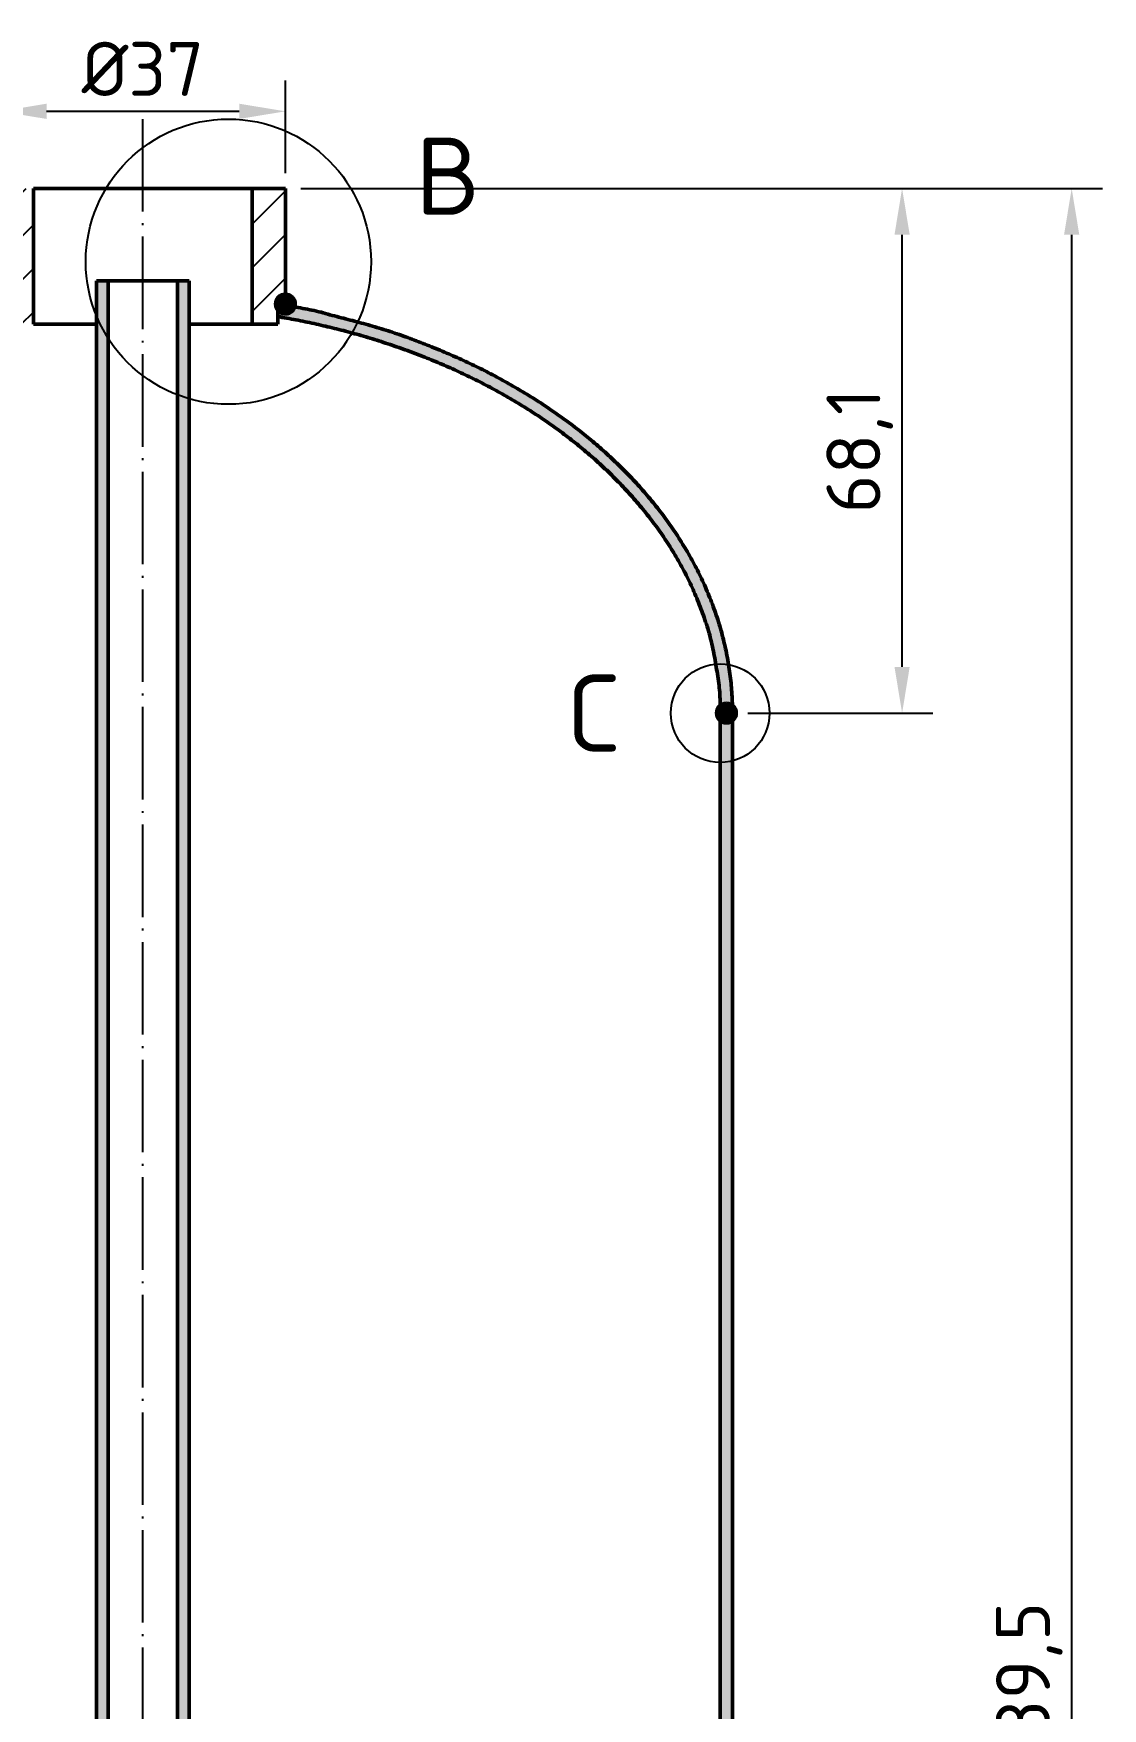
# Model space of a CAD drawing. Header units: millimetres. Extents: x 0 to 594, y 0 to 420.
# Drawn here: x 81.4 to 150.7, y 205.8 to 314.4 of the extents above; entities that cross this region are included whole.
import ezdxf
from ezdxf.enums import TextEntityAlignment as Align

# ---------------------------------------------------------------- set-up
doc = ezdxf.new("R2010")
doc.units = ezdxf.units.MM
doc.linetypes.add('ISO04-TRAZO-PUNTO', pattern=[7.625, 6, -0.75, 0.125, -0.75])
for name, color, linetype, lineweight in [('01-VISIBLE', 7, 'CONTINUOUS', 50), ('03-EJE', 1, 'ISO04-TRAZO-PUNTO', 25), ('04-COTA', 3, 'CONTINUOUS', 25), ('05-RAYADO', 8, 'CONTINUOUS', 25), ('06-TEXTO', 7, 'CONTINUOUS', 25), ('08-FINA', 5, 'CONTINUOUS', 25)]:
    doc.layers.add(name, color=color, linetype=linetype, lineweight=lineweight)
doc.styles.add('ISO3098', font='isocpeur.ttf')
doc.dimstyles.new('FLAMA-ISO', dxfattribs={"dimtxt": 3.5, "dimasz": 3, "dimexe": 2, "dimexo": 1, "dimgap": 1, "dimtad": 1, "dimdec": 1, "dimtxsty": 'ISO3098', "dimcen": 2.5, "dimclrd": 3, "dimclre": 3, "dimclrt": 3, "dimazin": 3, "dimtfac": 1, "dimtmove": 0, "dimatfit": 3, "dimlwd": 25, "dimlwe": 25})

msp = doc.modelspace()

# ---------------------------------------------------------------- hatches: boundary and pattern name
at = {"layer": '05-RAYADO'}
h = msp.add_hatch(dxfattribs=at)
h.set_pattern_fill('ANSI31', scale=0.62992)
h.paths.add_polyline_path([(81.396, 295.565), (79.735, 295.565), (79.735, 296.875), (79.24, 296.875), (79.24, 304.375), (81.396, 304.375)])
h = msp.add_hatch(dxfattribs=at)
h.set_pattern_fill('ANSI31', scale=0.62992)
h.paths.add_polyline_path([(97.74, 296.875), (97.245, 296.875), (97.245, 295.565), (95.584, 295.565), (95.584, 304.375), (97.74, 304.375)])
h = msp.add_hatch(color=7, dxfattribs=at)
h.dxf.hatch_style = 1
h.paths.add_polyline_path([(86.24, 122.175), (85.49, 122.175), (85.49, 298.375), (86.24, 298.375)])
h = msp.add_hatch(color=7, dxfattribs=at)
h.dxf.hatch_style = 1
h.paths.add_polyline_path([(90.74, 298.375), (91.49, 298.375), (91.49, 122.175), (90.74, 122.175)])
h = msp.add_hatch(color=7, dxfattribs=at)
h.dxf.hatch_style = 1
h.paths.add_polyline_path([(98.38, 296.875), (98.372, 296.775), (98.349, 296.677), (98.31, 296.584), (98.258, 296.499), (98.193, 296.422), (98.116, 296.357), (98.031, 296.305), (97.938, 296.266), (97.84, 296.243), (97.74, 296.235), (97.64, 296.243), (97.542, 296.266), (97.449, 296.305), (97.364, 296.357), (97.287, 296.422), (97.222, 296.499), (97.17, 296.584), (97.131, 296.677), (97.108, 296.775), (97.1, 296.875), (97.108, 296.975), (97.131, 297.073), (97.17, 297.166), (97.222, 297.251), (97.287, 297.328), (97.364, 297.393), (97.449, 297.445), (97.542, 297.484), (97.64, 297.507), (97.74, 297.515), (97.84, 297.507), (97.938, 297.484), (98.031, 297.445), (98.116, 297.393), (98.193, 297.328), (98.258, 297.251), (98.31, 297.166), (98.349, 297.073), (98.372, 296.975)])
h = msp.add_hatch(color=7, dxfattribs=at)
h.dxf.hatch_style = 1
h.paths.add_polyline_path([(97.24, 296.875), (97.346, 296.857), (97.452, 296.839), (97.558, 296.822), (97.664, 296.804), (97.77, 296.786), (97.876, 296.768), (97.982, 296.75), (98.088, 296.732), (98.194, 296.713), (98.3, 296.695), (98.406, 296.677), (98.512, 296.658), (98.618, 296.639), (98.724, 296.621), (98.83, 296.602), (98.936, 296.583), (99.041, 296.563), (99.147, 296.543), (99.253, 296.523), (99.358, 296.503), (99.464, 296.482), (99.569, 296.459), (99.674, 296.436), (99.779, 296.412), (99.883, 296.385), (99.987, 296.357), (100.09, 296.327), (100.194, 296.298), (100.297, 296.268), (100.401, 296.24), (100.505, 296.212), (100.608, 296.184), (100.713, 296.157), (100.817, 296.13), (100.921, 296.103), (101.025, 296.076), (101.129, 296.049), (101.233, 296.022), (101.337, 295.996), (101.442, 295.969), (101.546, 295.942), (101.65, 295.915), (101.754, 295.888), (101.858, 295.861), (101.962, 295.834), (102.066, 295.807), (102.17, 295.78), (102.274, 295.752), (102.378, 295.725), (102.482, 295.697), (102.586, 295.669), (102.69, 295.641), (102.794, 295.613), (102.897, 295.585), (103.001, 295.556), (103.105, 295.527), (103.208, 295.498), (103.312, 295.468), (103.415, 295.439), (103.518, 295.409), (103.621, 295.378), (103.724, 295.348), (103.827, 295.317), (103.93, 295.285), (104.033, 295.253), (104.136, 295.221), (104.238, 295.189), (104.341, 295.156), (104.443, 295.123), (104.545, 295.09), (104.647, 295.056), (104.749, 295.022), (104.851, 294.988), (104.953, 294.953), (105.055, 294.918), (105.156, 294.882), (105.258, 294.847), (105.359, 294.811), (105.46, 294.774), (105.561, 294.738), (105.662, 294.701), (105.763, 294.664), (105.864, 294.627), (105.965, 294.589), (106.066, 294.552), (106.166, 294.514), (106.267, 294.475), (106.368, 294.437), (106.468, 294.399), (106.568, 294.36), (106.669, 294.321), (106.769, 294.282), (106.869, 294.243), (106.969, 294.204), (107.069, 294.164), (107.169, 294.124), (107.269, 294.084), (107.368, 294.044), (107.468, 294.003), (107.568, 293.963), (107.667, 293.922), (107.767, 293.881), (107.866, 293.84), (107.965, 293.798), (108.064, 293.757), (108.163, 293.715), (108.262, 293.672), (108.361, 293.63), (108.46, 293.587), (108.558, 293.545), (108.657, 293.501), (108.755, 293.458), (108.854, 293.414), (108.952, 293.371), (109.05, 293.326), (109.148, 293.282), (109.246, 293.237), (109.343, 293.192), (109.441, 293.147), (109.538, 293.102), (109.636, 293.056), (109.733, 293.01), (109.83, 292.964), (109.927, 292.917), (110.024, 292.87), (110.121, 292.823), (110.217, 292.776), (110.314, 292.728), (110.41, 292.68), (110.506, 292.632), (110.602, 292.584), (110.698, 292.535), (110.794, 292.486), (110.889, 292.437), (110.985, 292.388), (111.08, 292.338), (111.176, 292.288), (111.271, 292.238), (111.366, 292.187), (111.461, 292.137), (111.555, 292.086), (111.65, 292.035), (111.744, 291.983), (111.839, 291.932), (111.933, 291.88), (112.027, 291.827), (112.121, 291.775), (112.215, 291.722), (112.308, 291.669), (112.402, 291.616), (112.495, 291.563), (112.588, 291.509), (112.681, 291.455), (112.774, 291.401), (112.867, 291.346), (112.959, 291.292), (113.052, 291.237), (113.144, 291.182), (113.236, 291.126), (113.328, 291.07), (113.42, 291.014), (113.512, 290.958), (113.603, 290.902), (113.695, 290.845), (113.786, 290.788), (113.877, 290.73), (113.968, 290.673), (114.058, 290.615), (114.149, 290.557), (114.239, 290.498), (114.329, 290.44), (114.419, 290.381), (114.509, 290.322), (114.599, 290.262), (114.688, 290.203), (114.777, 290.143), (114.866, 290.082), (114.955, 290.022), (115.044, 289.961), (115.133, 289.9), (115.221, 289.839), (115.309, 289.777), (115.397, 289.715), (115.485, 289.653), (115.573, 289.591), (115.66, 289.528), (115.747, 289.465), (115.834, 289.402), (115.921, 289.339), (116.008, 289.275), (116.094, 289.211), (116.18, 289.147), (116.266, 289.082), (116.352, 289.017), (116.438, 288.952), (116.523, 288.887), (116.608, 288.821), (116.693, 288.755), (116.778, 288.689), (116.863, 288.623), (116.947, 288.556), (117.031, 288.489), (117.115, 288.422), (117.199, 288.354), (117.282, 288.287), (117.366, 288.219), (117.449, 288.15), (117.532, 288.082), (117.614, 288.013), (117.697, 287.944), (117.779, 287.874), (117.861, 287.804), (117.942, 287.734), (118.024, 287.664), (118.105, 287.594), (118.186, 287.523), (118.267, 287.452), (118.347, 287.38), (118.427, 287.309), (118.507, 287.237), (118.587, 287.165), (118.666, 287.092), (118.746, 287.02), (118.825, 286.947), (118.903, 286.873), (118.982, 286.8), (119.06, 286.726), (119.138, 286.652), (119.216, 286.578), (119.293, 286.503), (119.37, 286.428), (119.447, 286.353), (119.524, 286.277), (119.6, 286.201), (119.676, 286.125), (119.752, 286.049), (119.827, 285.973), (119.903, 285.896), (119.978, 285.819), (120.052, 285.741), (120.127, 285.663), (120.201, 285.586), (120.275, 285.507), (120.348, 285.429), (120.421, 285.35), (120.494, 285.271), (120.567, 285.192), (120.639, 285.112), (120.711, 285.032), (120.783, 284.952), (120.854, 284.872), (120.925, 284.791), (120.996, 284.71), (121.067, 284.629), (121.137, 284.547), (121.206, 284.465), (121.276, 284.383), (121.345, 284.301), (121.414, 284.218), (121.483, 284.135), (121.551, 284.052), (121.619, 283.969), (121.686, 283.885), (121.753, 283.801), (121.82, 283.717), (121.887, 283.632), (121.953, 283.548), (122.019, 283.462), (122.084, 283.377), (122.149, 283.292), (122.214, 283.206), (122.278, 283.12), (122.343, 283.033), (122.406, 282.947), (122.47, 282.86), (122.533, 282.772), (122.595, 282.685), (122.657, 282.597), (122.719, 282.509), (122.781, 282.421), (122.842, 282.333), (122.903, 282.244), (122.963, 282.155), (123.023, 282.066), (123.082, 281.976), (123.142, 281.886), (123.2, 281.796), (123.259, 281.706), (123.317, 281.615), (123.374, 281.524), (123.432, 281.433), (123.489, 281.342), (123.545, 281.251), (123.601, 281.159), (123.656, 281.067), (123.712, 280.974), (123.766, 280.882), (123.821, 280.789), (123.875, 280.696), (123.928, 280.603), (123.981, 280.509), (124.034, 280.415), (124.086, 280.321), (124.138, 280.227), (124.189, 280.132), (124.24, 280.038), (124.29, 279.943), (124.34, 279.847), (124.39, 279.752), (124.439, 279.656), (124.488, 279.56), (124.536, 279.464), (124.584, 279.368), (124.631, 279.271), (124.678, 279.174), (124.724, 279.077), (124.77, 278.98), (124.815, 278.883), (124.86, 278.785), (124.905, 278.687), (124.949, 278.589), (124.992, 278.491), (125.035, 278.392), (125.078, 278.293), (125.12, 278.194), (125.161, 278.095), (125.203, 277.996), (125.243, 277.896), (125.283, 277.796), (125.323, 277.696), (125.362, 277.596), (125.401, 277.496), (125.439, 277.395), (125.476, 277.294), (125.513, 277.193), (125.55, 277.092), (125.586, 276.991), (125.621, 276.889), (125.656, 276.788), (125.691, 276.686), (125.725, 276.584), (125.758, 276.482), (125.791, 276.379), (125.824, 276.277), (125.855, 276.174), (125.887, 276.071), (125.918, 275.968), (125.948, 275.865), (125.978, 275.761), (126.007, 275.658), (126.035, 275.554), (126.063, 275.45), (126.091, 275.346), (126.118, 275.242), (126.144, 275.138), (126.17, 275.034), (126.195, 274.929), (126.22, 274.825), (126.244, 274.72), (126.268, 274.615), (126.291, 274.51), (126.314, 274.405), (126.336, 274.299), (126.357, 274.194), (126.378, 274.088), (126.398, 273.983), (126.418, 273.877), (126.437, 273.771), (126.455, 273.665), (126.473, 273.559), (126.491, 273.453), (126.507, 273.347), (126.524, 273.241), (126.539, 273.134), (126.554, 273.028), (126.569, 272.921), (126.583, 272.814), (126.596, 272.708), (126.609, 272.601), (126.621, 272.494), (126.633, 272.387), (126.644, 272.28), (126.654, 272.173), (126.664, 272.066), (126.673, 271.959), (126.682, 271.852), (126.69, 271.744), (126.697, 271.637), (126.704, 271.53), (126.71, 271.423), (126.716, 271.315), (126.721, 271.208), (126.725, 271.1), (126.729, 270.993), (126.733, 270.885), (126.735, 270.778), (126.737, 270.67), (126.739, 270.563), (126.74, 270.455), (126.74, 270.348), (125.94, 270.348), (125.94, 270.452), (125.94, 270.556), (125.939, 270.661), (125.938, 270.765), (125.937, 270.87), (125.936, 270.974), (125.934, 271.079), (125.931, 271.183), (125.928, 271.287), (125.925, 271.392), (125.921, 271.496), (125.915, 271.6), (125.909, 271.705), (125.901, 271.809), (125.892, 271.913), (125.882, 272.017), (125.87, 272.12), (125.857, 272.224), (125.843, 272.327), (125.828, 272.431), (125.812, 272.534), (125.797, 272.637), (125.781, 272.741), (125.765, 272.844), (125.749, 272.947), (125.733, 273.05), (125.717, 273.153), (125.7, 273.256), (125.683, 273.359), (125.666, 273.462), (125.649, 273.565), (125.631, 273.668), (125.613, 273.771), (125.594, 273.874), (125.575, 273.977), (125.556, 274.079), (125.536, 274.182), (125.516, 274.284), (125.496, 274.387), (125.475, 274.489), (125.453, 274.591), (125.431, 274.693), (125.408, 274.795), (125.384, 274.897), (125.36, 274.998), (125.335, 275.099), (125.309, 275.201), (125.283, 275.302), (125.255, 275.403), (125.228, 275.503), (125.199, 275.604), (125.17, 275.704), (125.141, 275.804), (125.11, 275.904), (125.079, 276.004), (125.048, 276.103), (125.016, 276.203), (124.983, 276.302), (124.95, 276.401), (124.916, 276.5), (124.881, 276.598), (124.846, 276.697), (124.811, 276.795), (124.775, 276.893), (124.739, 276.991), (124.702, 277.089), (124.665, 277.186), (124.628, 277.284), (124.59, 277.381), (124.551, 277.478), (124.512, 277.575), (124.473, 277.672), (124.433, 277.768), (124.393, 277.865), (124.353, 277.961), (124.312, 278.057), (124.27, 278.153), (124.228, 278.248), (124.186, 278.344), (124.143, 278.439), (124.1, 278.534), (124.056, 278.629), (124.012, 278.724), (123.967, 278.818), (123.922, 278.912), (123.877, 279.006), (123.83, 279.1), (123.784, 279.193), (123.737, 279.287), (123.69, 279.38), (123.642, 279.472), (123.593, 279.565), (123.544, 279.657), (123.495, 279.749), (123.445, 279.841), (123.395, 279.933), (123.345, 280.024), (123.294, 280.115), (123.242, 280.206), (123.19, 280.297), (123.138, 280.387), (123.085, 280.477), (123.032, 280.567), (122.979, 280.657), (122.925, 280.746), (122.87, 280.835), (122.816, 280.924), (122.76, 281.013), (122.705, 281.101), (122.649, 281.19), (122.593, 281.278), (122.536, 281.365), (122.479, 281.453), (122.422, 281.54), (122.364, 281.627), (122.306, 281.714), (122.247, 281.8), (122.188, 281.886), (122.129, 281.972), (122.069, 282.058), (122.009, 282.144), (121.949, 282.229), (121.888, 282.314), (121.827, 282.398), (121.766, 282.483), (121.704, 282.567), (121.642, 282.651), (121.579, 282.735), (121.516, 282.818), (121.453, 282.901), (121.39, 282.984), (121.326, 283.067), (121.262, 283.149), (121.197, 283.231), (121.132, 283.313), (121.067, 283.394), (121.001, 283.476), (120.936, 283.557), (120.869, 283.638), (120.803, 283.718), (120.736, 283.798), (120.669, 283.878), (120.601, 283.958), (120.534, 284.037), (120.466, 284.117), (120.397, 284.196), (120.329, 284.274), (120.26, 284.353), (120.19, 284.431), (120.121, 284.509), (120.051, 284.586), (119.981, 284.663), (119.91, 284.74), (119.839, 284.817), (119.768, 284.894), (119.697, 284.97), (119.625, 285.046), (119.553, 285.122), (119.481, 285.197), (119.409, 285.272), (119.336, 285.347), (119.263, 285.422), (119.189, 285.496), (119.116, 285.57), (119.042, 285.644), (118.968, 285.718), (118.894, 285.791), (118.819, 285.864), (118.744, 285.937), (118.669, 286.009), (118.593, 286.082), (118.518, 286.153), (118.442, 286.225), (118.366, 286.297), (118.289, 286.368), (118.213, 286.439), (118.136, 286.509), (118.059, 286.58), (117.981, 286.65), (117.904, 286.72), (117.826, 286.789), (117.748, 286.858), (117.669, 286.927), (117.591, 286.996), (117.512, 287.065), (117.433, 287.133), (117.353, 287.201), (117.274, 287.269), (117.194, 287.336), (117.114, 287.403), (117.034, 287.47), (116.954, 287.537), (116.873, 287.603), (116.792, 287.669), (116.711, 287.735), (116.63, 287.801), (116.548, 287.866), (116.467, 287.931), (116.385, 287.996), (116.303, 288.06), (116.22, 288.125), (116.138, 288.189), (116.055, 288.252), (115.972, 288.316), (115.889, 288.379), (115.806, 288.442), (115.722, 288.505), (115.639, 288.567), (115.555, 288.629), (115.471, 288.691), (115.386, 288.753), (115.302, 288.814), (115.217, 288.875), (115.132, 288.936), (115.047, 288.997), (114.962, 289.057), (114.877, 289.117), (114.791, 289.177), (114.705, 289.237), (114.619, 289.296), (114.533, 289.355), (114.447, 289.414), (114.36, 289.472), (114.274, 289.53), (114.187, 289.589), (114.1, 289.646), (114.013, 289.704), (113.925, 289.761), (113.838, 289.818), (113.75, 289.875), (113.662, 289.931), (113.574, 289.988), (113.486, 290.043), (113.398, 290.099), (113.31, 290.155), (113.221, 290.21), (113.132, 290.265), (113.043, 290.32), (112.954, 290.374), (112.865, 290.428), (112.775, 290.482), (112.686, 290.536), (112.596, 290.589), (112.506, 290.643), (112.416, 290.696), (112.326, 290.748), (112.236, 290.801), (112.145, 290.853), (112.055, 290.905), (111.964, 290.957), (111.873, 291.008), (111.782, 291.059), (111.691, 291.11), (111.6, 291.161), (111.508, 291.211), (111.417, 291.262), (111.325, 291.312), (111.233, 291.361), (111.141, 291.411), (111.049, 291.46), (110.957, 291.509), (110.865, 291.558), (110.772, 291.606), (110.68, 291.655), (110.587, 291.703), (110.494, 291.75), (110.401, 291.798), (110.308, 291.845), (110.215, 291.892), (110.121, 291.939), (110.028, 291.986), (109.934, 292.032), (109.841, 292.078), (109.747, 292.124), (109.653, 292.169), (109.559, 292.215), (109.465, 292.26), (109.37, 292.305), (109.276, 292.349), (109.181, 292.394), (109.087, 292.438), (108.992, 292.482), (108.897, 292.526), (108.802, 292.569), (108.707, 292.612), (108.612, 292.655), (108.517, 292.698), (108.421, 292.74), (108.326, 292.783), (108.23, 292.825), (108.135, 292.866), (108.039, 292.908), (107.943, 292.949), (107.847, 292.99), (107.751, 293.031), (107.655, 293.072), (107.558, 293.112), (107.462, 293.152), (107.365, 293.192), (107.269, 293.232), (107.172, 293.271), (107.075, 293.311), (106.978, 293.35), (106.881, 293.388), (106.784, 293.427), (106.687, 293.465), (106.59, 293.503), (106.493, 293.541), (106.395, 293.579), (106.298, 293.616), (106.2, 293.653), (106.102, 293.69), (106.005, 293.727), (105.907, 293.763), (105.809, 293.799), (105.711, 293.835), (105.613, 293.871), (105.515, 293.907), (105.416, 293.942), (105.318, 293.977), (105.219, 294.012), (105.121, 294.046), (105.022, 294.081), (104.924, 294.115), (104.825, 294.149), (104.726, 294.183), (104.627, 294.216), (104.528, 294.249), (104.429, 294.282), (104.33, 294.315), (104.231, 294.348), (104.131, 294.38), (104.032, 294.412), (103.933, 294.444), (103.833, 294.476), (103.734, 294.507), (103.634, 294.539), (103.534, 294.57), (103.434, 294.6), (103.335, 294.631), (103.235, 294.661), (103.135, 294.691), (103.035, 294.721), (102.935, 294.751), (102.834, 294.78), (102.734, 294.81), (102.634, 294.839), (102.533, 294.867), (102.433, 294.896), (102.333, 294.924), (102.232, 294.953), (102.131, 294.98), (102.031, 295.008), (101.93, 295.036), (101.829, 295.063), (101.728, 295.09), (101.627, 295.117), (101.526, 295.143), (101.425, 295.17), (101.324, 295.196), (101.223, 295.222), (101.122, 295.248), (101.021, 295.273), (100.919, 295.298), (100.818, 295.323), (100.716, 295.348), (100.615, 295.373), (100.513, 295.397), (100.412, 295.422), (100.31, 295.446), (100.209, 295.469), (100.107, 295.493), (100.005, 295.516), (99.903, 295.539), (99.801, 295.562), (99.699, 295.585), (99.597, 295.607), (99.495, 295.63), (99.393, 295.652), (99.291, 295.674), (99.189, 295.695), (99.087, 295.717), (98.985, 295.738), (98.882, 295.759), (98.78, 295.78), (98.678, 295.8), (98.575, 295.82), (98.473, 295.841), (98.37, 295.86), (98.268, 295.88), (98.165, 295.9), (98.062, 295.919), (97.96, 295.938), (97.857, 295.957), (97.754, 295.975), (97.652, 295.994), (97.549, 296.012), (97.446, 296.03), (97.343, 296.048), (97.24, 296.065)])
h = msp.add_hatch(color=7, dxfattribs=at)
h.dxf.hatch_style = 1
h.paths.add_polyline_path([(126.98, 270.348), (126.972, 270.247), (126.949, 270.15), (126.91, 270.057), (126.858, 269.971), (126.793, 269.895), (126.716, 269.83), (126.631, 269.777), (126.538, 269.739), (126.44, 269.715), (126.34, 269.708), (126.24, 269.715), (126.142, 269.739), (126.049, 269.777), (125.964, 269.83), (125.887, 269.895), (125.822, 269.971), (125.77, 270.057), (125.731, 270.15), (125.708, 270.247), (125.7, 270.348), (125.708, 270.448), (125.731, 270.545), (125.77, 270.638), (125.822, 270.724), (125.887, 270.8), (125.964, 270.865), (126.049, 270.918), (126.142, 270.956), (126.24, 270.98), (126.34, 270.988), (126.44, 270.98), (126.538, 270.956), (126.631, 270.918), (126.716, 270.865), (126.793, 270.8), (126.858, 270.724), (126.91, 270.638), (126.949, 270.545), (126.972, 270.448)])
h = msp.add_hatch(color=7, dxfattribs=at)
h.dxf.hatch_style = 1
h.paths.add_polyline_path([(125.94, 270.348), (126.74, 270.348), (126.74, 109.625), (125.94, 109.625)])

# ---------------------------------------------------------------- linework, layer by layer
at = {"layer": '01-VISIBLE'}
for p, q in [((81.396, 295.565), (81.396, 304.375)), ((97.74, 304.375), (95.584, 304.375)), ((95.584, 304.375), (95.584, 295.565)), ((97.74, 296.875), (97.74, 304.375)), ((85.49, 122.175), (85.49, 298.375)), ((86.24, 298.375), (85.49, 298.375)), ((86.24, 122.175), (86.24, 298.375)), ((91.49, 298.375), (90.74, 298.375)), ((90.74, 122.175), (90.74, 298.375)), ((91.49, 122.175), (91.49, 298.375)), ((97.24, 296.875), (97.24, 296.065)), ((97.245, 295.565), (97.245, 296.875)), ((97.74, 296.875), (97.245, 296.875)), ((97.245, 295.565), (95.584, 295.565)), ((126.74, 270.348), (125.94, 270.348)), ((125.94, 109.625), (125.94, 270.348)), ((125.94, 270.348), (126.74, 270.348)), ((126.74, 109.625), (126.74, 270.348))]:
    msp.add_line(p, q, dxfattribs=at)
for points in [[(95.584, 304.375), (95.433, 304.375), (95.282, 304.375), (95.131, 304.375), (94.98, 304.375), (94.829, 304.375), (94.678, 304.375), (94.527, 304.375), (94.377, 304.375), (94.226, 304.375), (94.075, 304.375), (93.924, 304.375), (93.773, 304.375), (93.622, 304.375), (93.471, 304.375), (93.32, 304.375), (93.169, 304.375), (93.018, 304.375), (92.867, 304.375), (92.716, 304.375), (92.565, 304.375), (92.414, 304.375), (92.263, 304.375), (92.112, 304.375), (91.962, 304.375), (91.811, 304.375), (91.66, 304.375), (91.509, 304.375), (91.358, 304.375), (91.207, 304.375), (91.056, 304.375), (90.905, 304.375), (90.754, 304.375), (90.603, 304.375), (90.452, 304.375), (90.301, 304.375), (90.15, 304.375), (89.999, 304.375), (89.848, 304.375), (89.697, 304.375), (89.547, 304.375), (89.396, 304.375), (89.245, 304.375), (89.094, 304.375), (88.943, 304.375), (88.792, 304.375), (88.641, 304.375), (88.49, 304.375), (88.339, 304.375), (88.188, 304.375), (88.037, 304.375), (87.886, 304.375), (87.735, 304.375), (87.584, 304.375), (87.433, 304.375), (87.283, 304.375), (87.132, 304.375), (86.981, 304.375), (86.83, 304.375), (86.679, 304.375), (86.528, 304.375), (86.377, 304.375), (86.226, 304.375), (86.075, 304.375), (85.924, 304.375), (85.773, 304.375), (85.622, 304.375), (85.471, 304.375), (85.32, 304.375), (85.169, 304.375), (85.018, 304.375), (84.868, 304.375), (84.717, 304.375), (84.566, 304.375), (84.415, 304.375), (84.264, 304.375), (84.113, 304.375), (83.962, 304.375), (83.811, 304.375), (83.66, 304.375), (83.509, 304.375), (83.358, 304.375), (83.207, 304.375), (83.056, 304.375), (82.905, 304.375), (82.754, 304.375), (82.603, 304.375), (82.453, 304.375), (82.302, 304.375), (82.151, 304.375), (82, 304.375), (81.849, 304.375), (81.698, 304.375), (81.547, 304.375), (81.396, 304.375)], [(90.74, 298.375), (90.59, 298.375), (90.44, 298.375), (90.29, 298.375), (90.14, 298.375), (89.99, 298.375), (89.84, 298.375), (89.69, 298.375), (89.54, 298.375), (89.39, 298.375), (89.24, 298.375), (89.09, 298.375), (88.94, 298.375), (88.79, 298.375), (88.64, 298.375), (88.49, 298.375), (88.34, 298.375), (88.19, 298.375), (88.04, 298.375), (87.89, 298.375), (87.74, 298.375), (87.59, 298.375), (87.44, 298.375), (87.29, 298.375), (87.14, 298.375), (86.99, 298.375), (86.84, 298.375), (86.69, 298.375), (86.54, 298.375), (86.39, 298.375), (86.24, 298.375)], [(126.74, 270.348), (126.739, 270.498), (126.738, 270.648), (126.735, 270.799), (126.731, 270.949), (126.725, 271.099), (126.719, 271.25), (126.712, 271.4), (126.703, 271.55), (126.693, 271.7), (126.682, 271.85), (126.67, 272), (126.656, 272.15), (126.642, 272.3), (126.626, 272.449), (126.609, 272.599), (126.591, 272.748), (126.572, 272.897), (126.552, 273.046), (126.53, 273.195), (126.508, 273.344), (126.484, 273.492), (126.46, 273.641), (126.434, 273.789), (126.407, 273.937), (126.378, 274.085), (126.349, 274.232), (126.319, 274.38), (126.287, 274.527), (126.255, 274.674), (126.221, 274.82), (126.187, 274.966), (126.151, 275.113), (126.114, 275.258), (126.076, 275.404), (126.037, 275.549), (125.997, 275.694), (125.955, 275.839), (125.913, 275.983), (125.87, 276.127), (125.825, 276.271), (125.78, 276.414), (125.734, 276.557), (125.686, 276.7), (125.638, 276.843), (125.588, 276.985), (125.538, 277.126), (125.486, 277.268), (125.434, 277.408), (125.38, 277.549), (125.326, 277.689), (125.27, 277.829), (125.214, 277.969), (125.156, 278.108), (125.098, 278.246), (125.039, 278.384), (124.978, 278.522), (124.917, 278.66), (124.855, 278.797), (124.792, 278.933), (124.728, 279.069), (124.663, 279.205), (124.597, 279.34), (124.531, 279.475), (124.463, 279.609), (124.394, 279.743), (124.325, 279.877), (124.255, 280.01), (124.184, 280.142), (124.112, 280.274), (124.039, 280.406), (123.965, 280.537), (123.891, 280.668), (123.815, 280.798), (123.739, 280.928), (123.662, 281.057), (123.584, 281.186), (123.506, 281.314), (123.427, 281.442), (123.346, 281.569), (123.265, 281.696), (123.184, 281.822), (123.101, 281.948), (123.018, 282.073), (122.934, 282.198), (122.849, 282.322), (122.764, 282.446), (122.677, 282.569), (122.59, 282.692), (122.503, 282.814), (122.414, 282.936), (122.325, 283.057), (122.235, 283.177), (122.145, 283.298), (122.054, 283.417), (121.962, 283.536), (121.869, 283.655), (121.776, 283.773), (121.682, 283.89), (121.587, 284.007), (121.492, 284.124), (121.396, 284.24), (121.3, 284.355), (121.203, 284.47), (121.105, 284.584), (121.006, 284.698), (120.907, 284.811), (120.808, 284.924), (120.708, 285.036), (120.607, 285.148), (120.505, 285.259), (120.403, 285.369), (120.301, 285.479), (120.198, 285.589), (120.094, 285.698), (119.99, 285.806), (119.885, 285.914), (119.779, 286.021), (119.674, 286.128), (119.567, 286.234), (119.46, 286.34), (119.352, 286.445), (119.244, 286.55), (119.136, 286.654), (119.027, 286.758), (118.917, 286.861), (118.807, 286.963), (118.696, 287.065), (118.585, 287.166), (118.474, 287.267), (118.362, 287.367), (118.249, 287.467), (118.136, 287.566), (118.023, 287.665), (117.909, 287.763), (117.794, 287.861), (117.679, 287.958), (117.564, 288.055), (117.448, 288.151), (117.332, 288.246), (117.215, 288.341), (117.098, 288.436), (116.981, 288.529), (116.863, 288.623), (116.744, 288.716), (116.626, 288.808), (116.506, 288.9), (116.387, 288.991), (116.267, 289.082), (116.147, 289.172), (116.026, 289.262), (115.905, 289.351), (115.783, 289.439), (115.661, 289.527), (115.539, 289.615), (115.416, 289.702), (115.293, 289.788), (115.17, 289.874), (115.046, 289.96), (114.922, 290.045), (114.797, 290.129), (114.672, 290.213), (114.547, 290.296), (114.422, 290.379), (114.296, 290.462), (114.17, 290.543), (114.043, 290.625), (113.916, 290.705), (113.789, 290.786), (113.661, 290.865), (113.533, 290.945), (113.405, 291.023), (113.277, 291.102), (113.148, 291.179), (113.019, 291.256), (112.889, 291.333), (112.76, 291.409), (112.63, 291.485), (112.499, 291.56), (112.369, 291.635), (112.238, 291.709), (112.107, 291.783), (111.976, 291.856), (111.844, 291.929), (111.712, 292.001), (111.58, 292.073), (111.447, 292.144), (111.315, 292.215), (111.182, 292.285), (111.048, 292.355), (110.915, 292.424), (110.781, 292.493), (110.647, 292.561), (110.513, 292.629), (110.378, 292.696), (110.243, 292.763), (110.108, 292.829), (109.973, 292.895), (109.838, 292.96), (109.702, 293.025), (109.566, 293.089), (109.429, 293.152), (109.293, 293.216), (109.156, 293.278), (109.019, 293.34), (108.882, 293.402), (108.744, 293.463), (108.607, 293.523), (108.469, 293.584), (108.331, 293.643), (108.192, 293.702), (108.054, 293.761), (107.915, 293.819), (107.776, 293.877), (107.637, 293.934), (107.498, 293.991), (107.359, 294.048), (107.219, 294.104), (107.079, 294.16), (106.94, 294.215), (106.8, 294.27), (106.659, 294.325), (106.519, 294.379), (106.379, 294.433), (106.238, 294.486), (106.097, 294.54), (105.957, 294.592), (105.816, 294.645), (105.674, 294.697), (105.533, 294.748), (105.392, 294.799), (105.25, 294.849), (105.108, 294.899), (104.966, 294.948), (104.823, 294.997), (104.681, 295.045), (104.538, 295.092), (104.395, 295.139), (104.252, 295.185), (104.108, 295.23), (103.965, 295.275), (103.821, 295.319), (103.677, 295.362), (103.533, 295.404), (103.388, 295.446), (103.244, 295.488), (103.099, 295.529), (102.954, 295.569), (102.809, 295.609), (102.664, 295.648), (102.518, 295.687), (102.373, 295.726), (102.228, 295.765), (102.082, 295.803), (101.937, 295.841), (101.791, 295.879), (101.645, 295.916), (101.5, 295.954), (101.354, 295.991), (101.208, 296.029), (101.063, 296.066), (100.917, 296.104), (100.771, 296.141), (100.626, 296.179), (100.481, 296.218), (100.335, 296.257), (100.191, 296.298), (100.046, 296.34), (99.901, 296.381), (99.755, 296.417), (99.609, 296.451), (99.462, 296.482), (99.314, 296.511), (99.166, 296.54), (99.019, 296.567), (98.871, 296.594), (98.723, 296.621), (98.574, 296.647), (98.426, 296.673), (98.278, 296.699), (98.13, 296.724), (97.982, 296.75), (97.833, 296.775), (97.685, 296.8), (97.537, 296.825), (97.388, 296.85), (97.24, 296.875)], [(85.49, 295.565), (85.338, 295.565), (85.187, 295.565), (85.035, 295.565), (84.883, 295.565), (84.732, 295.565), (84.58, 295.565), (84.429, 295.565), (84.277, 295.565), (84.125, 295.565), (83.974, 295.565), (83.822, 295.565), (83.67, 295.565), (83.519, 295.565), (83.367, 295.565), (83.216, 295.565), (83.064, 295.565), (82.912, 295.565), (82.761, 295.565), (82.609, 295.565), (82.457, 295.565), (82.306, 295.565), (82.154, 295.565), (82.003, 295.565), (81.851, 295.565), (81.699, 295.565), (81.548, 295.565), (81.396, 295.565)], [(95.584, 295.565), (95.432, 295.565), (95.281, 295.565), (95.129, 295.565), (94.977, 295.565), (94.826, 295.565), (94.674, 295.565), (94.523, 295.565), (94.371, 295.565), (94.219, 295.565), (94.068, 295.565), (93.916, 295.565), (93.764, 295.565), (93.613, 295.565), (93.461, 295.565), (93.31, 295.565), (93.158, 295.565), (93.006, 295.565), (92.855, 295.565), (92.703, 295.565), (92.551, 295.565), (92.4, 295.565), (92.248, 295.565), (92.097, 295.565), (91.945, 295.565), (91.793, 295.565), (91.642, 295.565), (91.49, 295.565)], [(97.24, 296.065), (97.388, 296.04), (97.536, 296.014), (97.684, 295.988), (97.832, 295.961), (97.98, 295.934), (98.127, 295.907), (98.275, 295.879), (98.423, 295.85), (98.57, 295.821), (98.717, 295.792), (98.865, 295.762), (99.012, 295.732), (99.159, 295.702), (99.306, 295.67), (99.453, 295.639), (99.6, 295.607), (99.746, 295.575), (99.893, 295.542), (100.039, 295.508), (100.186, 295.475), (100.332, 295.44), (100.478, 295.406), (100.624, 295.371), (100.77, 295.335), (100.916, 295.299), (101.062, 295.263), (101.208, 295.226), (101.353, 295.188), (101.499, 295.151), (101.644, 295.112), (101.789, 295.074), (101.934, 295.034), (102.079, 294.995), (102.224, 294.955), (102.369, 294.914), (102.513, 294.873), (102.658, 294.832), (102.802, 294.79), (102.946, 294.748), (103.09, 294.705), (103.234, 294.661), (103.378, 294.618), (103.521, 294.574), (103.665, 294.529), (103.808, 294.484), (103.951, 294.438), (104.094, 294.392), (104.237, 294.346), (104.38, 294.299), (104.522, 294.251), (104.665, 294.203), (104.807, 294.155), (104.949, 294.106), (105.091, 294.057), (105.233, 294.007), (105.375, 293.957), (105.516, 293.906), (105.657, 293.855), (105.798, 293.803), (105.939, 293.751), (106.08, 293.698), (106.221, 293.645), (106.361, 293.592), (106.501, 293.538), (106.641, 293.483), (106.781, 293.428), (106.921, 293.373), (107.06, 293.317), (107.199, 293.26), (107.338, 293.203), (107.477, 293.146), (107.616, 293.088), (107.754, 293.03), (107.892, 292.971), (108.031, 292.912), (108.168, 292.852), (108.306, 292.791), (108.443, 292.731), (108.581, 292.669), (108.717, 292.608), (108.854, 292.545), (108.991, 292.483), (109.127, 292.419), (109.263, 292.356), (109.399, 292.291), (109.534, 292.227), (109.67, 292.161), (109.805, 292.096), (109.94, 292.029), (110.074, 291.963), (110.209, 291.895), (110.343, 291.828), (110.477, 291.759), (110.61, 291.691), (110.744, 291.621), (110.877, 291.552), (111.01, 291.481), (111.142, 291.411), (111.274, 291.339), (111.406, 291.267), (111.538, 291.195), (111.669, 291.122), (111.801, 291.049), (111.931, 290.975), (112.062, 290.901), (112.192, 290.826), (112.322, 290.751), (112.452, 290.675), (112.581, 290.598), (112.71, 290.521), (112.839, 290.444), (112.968, 290.366), (113.096, 290.287), (113.223, 290.208), (113.351, 290.129), (113.478, 290.049), (113.605, 289.968), (113.731, 289.887), (113.857, 289.805), (113.983, 289.723), (114.109, 289.64), (114.234, 289.557), (114.359, 289.473), (114.483, 289.389), (114.607, 289.304), (114.731, 289.219), (114.854, 289.133), (114.977, 289.047), (115.099, 288.96), (115.221, 288.872), (115.343, 288.784), (115.464, 288.696), (115.585, 288.606), (115.706, 288.517), (115.826, 288.427), (115.946, 288.336), (116.065, 288.244), (116.184, 288.153), (116.303, 288.06), (116.421, 287.967), (116.538, 287.874), (116.656, 287.78), (116.772, 287.685), (116.889, 287.59), (117.005, 287.495), (117.12, 287.398), (117.235, 287.302), (117.349, 287.204), (117.463, 287.106), (117.577, 287.008), (117.69, 286.909), (117.803, 286.81), (117.915, 286.71), (118.026, 286.609), (118.137, 286.508), (118.248, 286.406), (118.358, 286.304), (118.468, 286.201), (118.577, 286.098), (118.685, 285.994), (118.793, 285.889), (118.901, 285.784), (119.007, 285.679), (119.114, 285.572), (119.22, 285.466), (119.325, 285.358), (119.429, 285.251), (119.534, 285.142), (119.637, 285.033), (119.74, 284.924), (119.842, 284.814), (119.944, 284.703), (120.045, 284.592), (120.146, 284.481), (120.246, 284.368), (120.345, 284.256), (120.444, 284.142), (120.542, 284.028), (120.639, 283.914), (120.736, 283.799), (120.832, 283.683), (120.927, 283.567), (121.022, 283.451), (121.116, 283.333), (121.209, 283.216), (121.302, 283.097), (121.394, 282.979), (121.485, 282.859), (121.576, 282.739), (121.665, 282.619), (121.755, 282.498), (121.843, 282.376), (121.931, 282.254), (122.017, 282.132), (122.104, 282.009), (122.189, 281.885), (122.274, 281.761), (122.358, 281.636), (122.441, 281.511), (122.523, 281.385), (122.605, 281.259), (122.685, 281.133), (122.765, 281.005), (122.844, 280.878), (122.923, 280.749), (123, 280.621), (123.077, 280.492), (123.153, 280.362), (123.228, 280.232), (123.302, 280.101), (123.375, 279.97), (123.447, 279.838), (123.519, 279.706), (123.589, 279.573), (123.659, 279.44), (123.727, 279.306), (123.795, 279.172), (123.861, 279.037), (123.927, 278.902), (123.992, 278.766), (124.055, 278.63), (124.118, 278.494), (124.18, 278.357), (124.241, 278.22), (124.301, 278.082), (124.36, 277.944), (124.418, 277.805), (124.475, 277.666), (124.532, 277.527), (124.587, 277.387), (124.642, 277.247), (124.695, 277.107), (124.748, 276.966), (124.8, 276.825), (124.851, 276.684), (124.901, 276.542), (124.95, 276.4), (124.998, 276.258), (125.044, 276.115), (125.089, 275.972), (125.133, 275.828), (125.176, 275.684), (125.218, 275.539), (125.258, 275.395), (125.296, 275.249), (125.333, 275.104), (125.369, 274.958), (125.404, 274.812), (125.437, 274.665), (125.468, 274.518), (125.499, 274.371), (125.528, 274.224), (125.557, 274.076), (125.584, 273.929), (125.611, 273.781), (125.637, 273.633), (125.662, 273.485), (125.687, 273.336), (125.711, 273.188), (125.735, 273.04), (125.758, 272.891), (125.781, 272.743), (125.803, 272.594), (125.826, 272.446), (125.847, 272.297), (125.867, 272.148), (125.884, 271.999), (125.898, 271.849), (125.909, 271.699), (125.918, 271.549), (125.925, 271.399), (125.93, 271.249), (125.933, 271.099), (125.936, 270.949), (125.938, 270.798), (125.939, 270.648), (125.94, 270.498), (125.94, 270.348)]]:
    msp.add_lwpolyline(points, dxfattribs=at)
for centre, start, end in [((97.74, 296.875), 90, -90), ((97.74, 296.875), 0, 90), ((97.74, 296.875), -90, 0), ((126.34, 270.348), 90, -90), ((126.34, 270.348), 0, 90), ((126.34, 270.348), -90, 0)]:
    msp.add_arc(centre, 0.64, start, end, dxfattribs=at)
at = {"layer": '03-EJE'}
msp.add_line((88.49, 104.625), (88.49, 309.375), dxfattribs=at)
at = {"layer": '08-FINA'}
for centre, radius in [((94.04, 299.625), 9.25), ((125.94, 270.348), 3.2)]:
    msp.add_circle(centre, radius, dxfattribs=at)

# ---------------------------------------------------------------- texts
at = {"layer": '06-TEXTO', "style": 'ISO3098'}
for s, p in [('B', (108.29, 305.175)), ('C', (117.74, 270.348))]:
    msp.add_text(s, height=5, dxfattribs=at).set_placement(p, align=Align.MIDDLE_CENTER)

# ---------------------------------------------------------------- dimensions: what is measured, and where the dimension line sits
at = {"layer": '04-COTA'}
msp.add_linear_dim(base=(79.24, 309.375), p1=(79.24, 304.375), p2=(97.74, 304.375), dimstyle='FLAMA-ISO', override={"dimlfac": 2, "dimpost": '%%c<>'}, dxfattribs=at).render()
for base, p1 in [((148.74, 109.625), (126.74, 109.625)), ((137.74, 270.348), (126.74, 270.348))]:
    msp.add_linear_dim(base=base, p1=p1, p2=(97.74, 304.375), angle=90, dimstyle='FLAMA-ISO', override={"dimlfac": 2}, dxfattribs=at).render()

doc.saveas('drawing.dxf')
